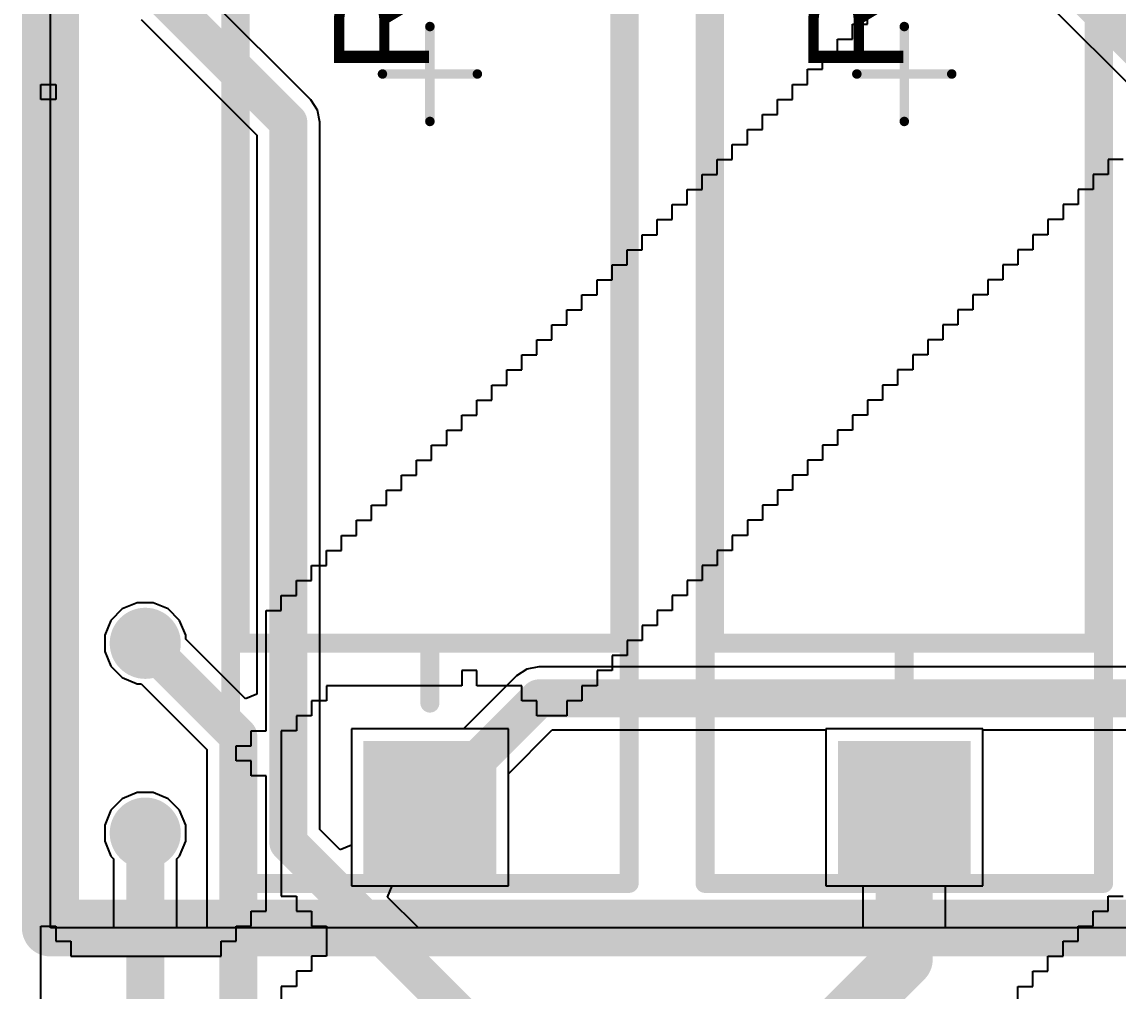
# Model space of a CAD drawing. Header units: inches. Extents: x 1.37 to 7.44, y 1.69 to 5.2.
# Drawn here: x 3.8465 to 4.3013, y 4.3045 to 4.7066 of the extents above; entities that cross this region are included whole.
import ezdxf

# ---------------------------------------------------------------- set-up
doc = ezdxf.new("R2010")
doc.units = ezdxf.units.IN
doc.header["$MEASUREMENT"] = 0
for name, color, linetype in [('Bottom Layer', 5, 'Continuous'), ('Bottom Overlay', 54, 'Continuous'), ('Bottom Solder', 6, 'Continuous'), ('Multi-Layer', 9, 'Continuous'), ('Pad Holes', 156, 'Continuous'), ('Top 3D Body', 56, 'Continuous'), ('Top Assembly', 56, 'Continuous'), ('Top Component Center', 56, 'Continuous'), ('Top Courtyard', 56, 'Continuous'), ('Top Layer', 1, 'Continuous'), ('Top Overlay', 2, 'Continuous'), ('Top Solder', 216, 'Continuous'), ('Via Holes', 16, 'Continuous')]:
    doc.layers.add(name, color=color, linetype=linetype)
doc.styles.add('Arial', font='', dxfattribs={"height": 0.2})
doc.styles.get('Arial').set_extended_font_data('Arial')

# ---------------------------------------------------------------- blocks, each defined once
blk = doc.blocks.new('FP_VR37_MFG_4')
at = {"layer": 'Bottom Layer'}
blk.add_hatch(color=5, dxfattribs=at).paths.add_polyline_path([(-0.33189, 0.02756), (-0.27677, 0.02756), (-0.27677, -0.02756), (-0.33189, -0.02756)])
at = {"layer": 'Bottom Solder'}
blk.add_hatch(color=6, dxfattribs=at).paths.add_polyline_path([(-0.33189, 0.02756), (-0.27677, 0.02756), (-0.27677, -0.02756), (-0.33189, -0.02756)])
at = {"layer": 'Multi-Layer'}
blk.add_hatch(color=9, dxfattribs=at).paths.add_polyline_path([(-0.33189, 0.02756), (-0.27677, 0.02756), (-0.27677, -0.02756), (-0.33189, -0.02756)])
at = {"layer": 'Pad Holes'}
h = blk.add_hatch(color=7, dxfattribs=at)
edge = h.paths.add_edge_path()
edge.add_arc((-0.30433, 0), 0.01772, 0, 360)
at = {"layer": 'Top Layer'}
blk.add_hatch(color=1, dxfattribs=at).paths.add_polyline_path([(-0.33189, 0.02756), (-0.27677, 0.02756), (-0.27677, -0.02756), (-0.33189, -0.02756)])
at = {"layer": 'Top Solder'}
blk.add_hatch(color=216, dxfattribs=at).paths.add_polyline_path([(-0.33189, 0.02756), (-0.27677, 0.02756), (-0.27677, -0.02756), (-0.33189, -0.02756)])
at = {"layer": 'Top 3D Body'}
for points in [[(-0.23622, 0.07874, 0.00787, 0.00787, 0), (-0.23622, -0.07874, 0.00787, 0.00787, 0)], [(-0.23622, 0.07874, 0.00787, 0.00787, 0), (0.23622, 0.07874, 0.00787, 0.00787, 0)], [(-0.23622, -0.07874, 0.00787, 0.00787, 0), (0.23622, -0.07874, 0.00787, 0.00787, 0)]]:
    blk.add_lwpolyline(points, format="xyseb", dxfattribs=at)
for points in [[(-0.23819, 0.07874, 0.00394, 0.00394, 1), (-0.23425, 0.07874, 0.00394, 0.00394, 1)], [(-0.23819, 0.07874, 0.00394, 0.00394, 1), (-0.23425, 0.07874, 0.00394, 0.00394, 1)], [(-0.23819, -0.07874, 0.00394, 0.00394, 1), (-0.23425, -0.07874, 0.00394, 0.00394, 1)], [(-0.23819, -0.07874, 0.00394, 0.00394, 1), (-0.23425, -0.07874, 0.00394, 0.00394, 1)]]:
    blk.add_lwpolyline(points, format="xyseb", close=True, dxfattribs=at)
at = {"layer": 'Top Assembly'}
for points in [[(-0.33583, 0.08268, 0.00787, 0.00787, 0), (-0.33583, -0.08268, 0.00787, 0.00787, 0)], [(-0.33583, 0.08268, 0.00787, 0.00787, 0), (0.33583, 0.08268, 0.00787, 0.00787, 0)], [(-0.33583, -0.08268, 0.00787, 0.00787, 0), (0.33583, -0.08268, 0.00787, 0.00787, 0)]]:
    blk.add_lwpolyline(points, format="xyseb", dxfattribs=at)
for points in [[(-0.3378, 0.08268, 0.00394, 0.00394, 1), (-0.33386, 0.08268, 0.00394, 0.00394, 1)], [(-0.3378, 0.08268, 0.00394, 0.00394, 1), (-0.33386, 0.08268, 0.00394, 0.00394, 1)], [(-0.3378, -0.08268, 0.00394, 0.00394, 1), (-0.33386, -0.08268, 0.00394, 0.00394, 1)], [(-0.3378, -0.08268, 0.00394, 0.00394, 1), (-0.33386, -0.08268, 0.00394, 0.00394, 1)]]:
    blk.add_lwpolyline(points, format="xyseb", close=True, dxfattribs=at)
at = {"layer": 'Top Component Center'}
for points in [[(0, 0.01969, 0.00394, 0.00394, 0), (0, -0.01969, 0.00394, 0.00394, 0)], [(-0.01969, 0, 0.00394, 0.00394, 0), (0.01969, 0, 0.00394, 0.00394, 0)]]:
    blk.add_lwpolyline(points, format="xyseb", dxfattribs=at)
for points in [[(-0.00098, 0.01969, 0.00197, 0.00197, 1), (0.00098, 0.01969, 0.00197, 0.00197, 1)], [(-0.02067, 0, 0.00197, 0.00197, 1), (-0.0187, 0, 0.00197, 0.00197, 1)], [(0.0187, 0, 0.00197, 0.00197, 1), (0.02067, 0, 0.00197, 0.00197, 1)], [(-0.00098, -0.01969, 0.00197, 0.00197, 1), (0.00098, -0.01969, 0.00197, 0.00197, 1)]]:
    blk.add_lwpolyline(points, format="xyseb", close=True, dxfattribs=at)
at = {"layer": 'Top Courtyard'}
for points in [[(-0.33583, 0.08268, 0.00787, 0.00787, 0), (-0.33583, -0.08268, 0.00787, 0.00787, 0)], [(-0.33583, 0.08268, 0.00787, 0.00787, 0), (0.33583, 0.08268, 0.00787, 0.00787, 0)], [(-0.33583, -0.08268, 0.00787, 0.00787, 0), (0.33583, -0.08268, 0.00787, 0.00787, 0)]]:
    blk.add_lwpolyline(points, format="xyseb", dxfattribs=at)
for points in [[(-0.3378, 0.08268, 0.00394, 0.00394, 1), (-0.33386, 0.08268, 0.00394, 0.00394, 1)], [(-0.3378, 0.08268, 0.00394, 0.00394, 1), (-0.33386, 0.08268, 0.00394, 0.00394, 1)], [(-0.3378, -0.08268, 0.00394, 0.00394, 1), (-0.33386, -0.08268, 0.00394, 0.00394, 1)], [(-0.3378, -0.08268, 0.00394, 0.00394, 1), (-0.33386, -0.08268, 0.00394, 0.00394, 1)]]:
    blk.add_lwpolyline(points, format="xyseb", close=True, dxfattribs=at)
at = {"layer": 'Top Overlay'}
for points in [[(-0.23622, 0.07874, 0.00787, 0.00787, 0), (-0.23622, -0.07874, 0.00787, 0.00787, 0)], [(-0.23622, 0.07874, 0.00787, 0.00787, 0), (0.23622, 0.07874, 0.00787, 0.00787, 0)], [(-0.26102, 0, 0.00787, 0.00787, 0), (-0.23622, 0, 0.00787, 0.00787, 0)], [(-0.23622, -0.07874, 0.00787, 0.00787, 0), (0.23622, -0.07874, 0.00787, 0.00787, 0)]]:
    blk.add_lwpolyline(points, format="xyseb", dxfattribs=at)
for points in [[(-0.23819, 0.07874, 0.00394, 0.00394, 1), (-0.23425, 0.07874, 0.00394, 0.00394, 1)], [(-0.23819, 0.07874, 0.00394, 0.00394, 1), (-0.23425, 0.07874, 0.00394, 0.00394, 1)], [(-0.26299, 0, 0.00394, 0.00394, 1), (-0.25906, 0, 0.00394, 0.00394, 1)], [(-0.23819, 0, 0.00394, 0.00394, 1), (-0.23425, 0, 0.00394, 0.00394, 1)], [(-0.23819, -0.07874, 0.00394, 0.00394, 1), (-0.23425, -0.07874, 0.00394, 0.00394, 1)], [(-0.23819, -0.07874, 0.00394, 0.00394, 1), (-0.23425, -0.07874, 0.00394, 0.00394, 1)]]:
    blk.add_lwpolyline(points, format="xyseb", close=True, dxfattribs=at)
at = {"layer": 'Top Assembly', "style": 'Arial'}
blk.add_text('R26', height=0.03937, dxfattribs=at).set_placement((0, 0.00044))
blk = doc.blocks.new('FP_VR37_MFG_26')
at = {"layer": 'Bottom Layer'}
blk.add_hatch(color=5, dxfattribs=at).paths.add_polyline_path([(-0.33189, 0.02756), (-0.27677, 0.02756), (-0.27677, -0.02756), (-0.33189, -0.02756)])
at = {"layer": 'Bottom Solder'}
blk.add_hatch(color=6, dxfattribs=at).paths.add_polyline_path([(-0.33189, 0.02756), (-0.27677, 0.02756), (-0.27677, -0.02756), (-0.33189, -0.02756)])
at = {"layer": 'Multi-Layer'}
blk.add_hatch(color=9, dxfattribs=at).paths.add_polyline_path([(-0.33189, 0.02756), (-0.27677, 0.02756), (-0.27677, -0.02756), (-0.33189, -0.02756)])
at = {"layer": 'Pad Holes'}
h = blk.add_hatch(color=7, dxfattribs=at)
edge = h.paths.add_edge_path()
edge.add_arc((-0.30433, 0), 0.01772, 0, 360)
at = {"layer": 'Top Layer'}
blk.add_hatch(color=1, dxfattribs=at).paths.add_polyline_path([(-0.33189, 0.02756), (-0.27677, 0.02756), (-0.27677, -0.02756), (-0.33189, -0.02756)])
at = {"layer": 'Top Solder'}
blk.add_hatch(color=216, dxfattribs=at).paths.add_polyline_path([(-0.33189, 0.02756), (-0.27677, 0.02756), (-0.27677, -0.02756), (-0.33189, -0.02756)])
at = {"layer": 'Top 3D Body'}
for points in [[(-0.23622, 0.07874, 0.00787, 0.00787, 0), (0.23622, 0.07874, 0.00787, 0.00787, 0)], [(-0.23622, 0.07874, 0.00787, 0.00787, 0), (-0.23622, -0.07874, 0.00787, 0.00787, 0)], [(-0.23622, -0.07874, 0.00787, 0.00787, 0), (0.23622, -0.07874, 0.00787, 0.00787, 0)]]:
    blk.add_lwpolyline(points, format="xyseb", dxfattribs=at)
for points in [[(-0.23819, 0.07874, 0.00394, 0.00394, 1), (-0.23425, 0.07874, 0.00394, 0.00394, 1)], [(-0.23819, 0.07874, 0.00394, 0.00394, 1), (-0.23425, 0.07874, 0.00394, 0.00394, 1)], [(-0.23819, -0.07874, 0.00394, 0.00394, 1), (-0.23425, -0.07874, 0.00394, 0.00394, 1)], [(-0.23819, -0.07874, 0.00394, 0.00394, 1), (-0.23425, -0.07874, 0.00394, 0.00394, 1)]]:
    blk.add_lwpolyline(points, format="xyseb", close=True, dxfattribs=at)
at = {"layer": 'Top Assembly'}
for points in [[(-0.33583, 0.08268, 0.00787, 0.00787, 0), (0.33583, 0.08268, 0.00787, 0.00787, 0)], [(-0.33583, 0.08268, 0.00787, 0.00787, 0), (-0.33583, -0.08268, 0.00787, 0.00787, 0)], [(-0.33583, -0.08268, 0.00787, 0.00787, 0), (0.33583, -0.08268, 0.00787, 0.00787, 0)]]:
    blk.add_lwpolyline(points, format="xyseb", dxfattribs=at)
for points in [[(-0.3378, 0.08268, 0.00394, 0.00394, 1), (-0.33386, 0.08268, 0.00394, 0.00394, 1)], [(-0.3378, 0.08268, 0.00394, 0.00394, 1), (-0.33386, 0.08268, 0.00394, 0.00394, 1)], [(-0.3378, -0.08268, 0.00394, 0.00394, 1), (-0.33386, -0.08268, 0.00394, 0.00394, 1)], [(-0.3378, -0.08268, 0.00394, 0.00394, 1), (-0.33386, -0.08268, 0.00394, 0.00394, 1)]]:
    blk.add_lwpolyline(points, format="xyseb", close=True, dxfattribs=at)
at = {"layer": 'Top Component Center'}
for points in [[(0, 0.01969, 0.00394, 0.00394, 0), (0, -0.01969, 0.00394, 0.00394, 0)], [(-0.01969, 0, 0.00394, 0.00394, 0), (0.01969, 0, 0.00394, 0.00394, 0)]]:
    blk.add_lwpolyline(points, format="xyseb", dxfattribs=at)
for points in [[(-0.00098, 0.01969, 0.00197, 0.00197, 1), (0.00098, 0.01969, 0.00197, 0.00197, 1)], [(-0.02067, 0, 0.00197, 0.00197, 1), (-0.0187, 0, 0.00197, 0.00197, 1)], [(0.0187, 0, 0.00197, 0.00197, 1), (0.02067, 0, 0.00197, 0.00197, 1)], [(-0.00098, -0.01969, 0.00197, 0.00197, 1), (0.00098, -0.01969, 0.00197, 0.00197, 1)]]:
    blk.add_lwpolyline(points, format="xyseb", close=True, dxfattribs=at)
at = {"layer": 'Top Courtyard'}
for points in [[(-0.33583, 0.08268, 0.00787, 0.00787, 0), (0.33583, 0.08268, 0.00787, 0.00787, 0)], [(-0.33583, 0.08268, 0.00787, 0.00787, 0), (-0.33583, -0.08268, 0.00787, 0.00787, 0)], [(-0.33583, -0.08268, 0.00787, 0.00787, 0), (0.33583, -0.08268, 0.00787, 0.00787, 0)]]:
    blk.add_lwpolyline(points, format="xyseb", dxfattribs=at)
for points in [[(-0.3378, 0.08268, 0.00394, 0.00394, 1), (-0.33386, 0.08268, 0.00394, 0.00394, 1)], [(-0.3378, 0.08268, 0.00394, 0.00394, 1), (-0.33386, 0.08268, 0.00394, 0.00394, 1)], [(-0.3378, -0.08268, 0.00394, 0.00394, 1), (-0.33386, -0.08268, 0.00394, 0.00394, 1)], [(-0.3378, -0.08268, 0.00394, 0.00394, 1), (-0.33386, -0.08268, 0.00394, 0.00394, 1)]]:
    blk.add_lwpolyline(points, format="xyseb", close=True, dxfattribs=at)
at = {"layer": 'Top Overlay'}
for points in [[(-0.23622, 0.07874, 0.00787, 0.00787, 0), (0.23622, 0.07874, 0.00787, 0.00787, 0)], [(-0.23622, 0.07874, 0.00787, 0.00787, 0), (-0.23622, -0.07874, 0.00787, 0.00787, 0)], [(-0.26102, 0, 0.00787, 0.00787, 0), (-0.23622, 0, 0.00787, 0.00787, 0)], [(-0.23622, -0.07874, 0.00787, 0.00787, 0), (0.23622, -0.07874, 0.00787, 0.00787, 0)]]:
    blk.add_lwpolyline(points, format="xyseb", dxfattribs=at)
for points in [[(-0.23819, 0.07874, 0.00394, 0.00394, 1), (-0.23425, 0.07874, 0.00394, 0.00394, 1)], [(-0.23819, 0.07874, 0.00394, 0.00394, 1), (-0.23425, 0.07874, 0.00394, 0.00394, 1)], [(-0.26299, 0, 0.00394, 0.00394, 1), (-0.25906, 0, 0.00394, 0.00394, 1)], [(-0.23819, 0, 0.00394, 0.00394, 1), (-0.23425, 0, 0.00394, 0.00394, 1)], [(-0.23819, -0.07874, 0.00394, 0.00394, 1), (-0.23425, -0.07874, 0.00394, 0.00394, 1)], [(-0.23819, -0.07874, 0.00394, 0.00394, 1), (-0.23425, -0.07874, 0.00394, 0.00394, 1)]]:
    blk.add_lwpolyline(points, format="xyseb", close=True, dxfattribs=at)
at = {"layer": 'Top Assembly', "style": 'Arial'}
blk.add_text('R15', height=0.03937, dxfattribs=at).set_placement((0, 0.00044))

msp = doc.modelspace()

# ---------------------------------------------------------------- hatches: boundary and pattern name
at = {"layer": 'Bottom Layer'}
h = msp.add_hatch(color=5, dxfattribs=at)
edge = h.paths.add_edge_path()
edge.add_arc((3.89764, 4.44882), 0.01181, 0, 360)
h = msp.add_hatch(color=5, dxfattribs=at)
edge = h.paths.add_edge_path()
edge.add_arc((3.89764, 4.37008), 0.01181, 0, 360)
at = {"layer": 'Bottom Solder'}
h = msp.add_hatch(color=6, dxfattribs=at)
edge = h.paths.add_edge_path()
edge.add_arc((3.89764, 4.44882), 0.01476, 0, 360)
h = msp.add_hatch(color=6, dxfattribs=at)
edge = h.paths.add_edge_path()
edge.add_arc((3.89764, 4.37008), 0.01476, 0, 360)
at = {"layer": 'Top Layer'}
h = msp.add_hatch(color=1, dxfattribs=at)
edge = h.paths.add_edge_path()
edge.add_arc((3.89764, 4.44882), 0.01181, 0, 360)
h = msp.add_hatch(color=1, dxfattribs=at)
edge = h.paths.add_edge_path()
edge.add_arc((3.89764, 4.37008), 0.01181, 0, 360)
at = {"layer": 'Top Solder'}
h = msp.add_hatch(color=216, dxfattribs=at)
edge = h.paths.add_edge_path()
edge.add_arc((3.89764, 4.44882), 0.01476, 0, 360)
h = msp.add_hatch(color=216, dxfattribs=at)
edge = h.paths.add_edge_path()
edge.add_arc((3.89764, 4.37008), 0.01476, 0, 360)
at = {"layer": 'Via Holes'}
h = msp.add_hatch(color=7, dxfattribs=at)
edge = h.paths.add_edge_path()
edge.add_arc((3.89764, 4.44882), 0.00591, 0, 360)
h = msp.add_hatch(color=7, dxfattribs=at)
edge = h.paths.add_edge_path()
edge.add_arc((3.89764, 4.37008), 0.00591, 0, 360)

# ---------------------------------------------------------------- linework, layer by layer
at = {"layer": 'Bottom Layer'}
for p, q in [((3.85827, 4.33071), (3.85827, 4.96063)), ((4.02769, 4.95886), (4.57374, 4.41281)), ((4.04831, 4.41327), (3.98319, 4.41327)), ((3.98319, 4.41327), (3.98319, 4.34815)), ((4.04831, 4.34815), (4.04831, 4.41327)), ((4.24516, 4.41327), (4.18004, 4.41327)), ((4.18004, 4.41327), (4.18004, 4.34815)), ((4.24516, 4.34815), (4.24516, 4.41327)), ((3.89429, 4.38689), (3.88812, 4.38433)), ((3.90098, 4.38689), (3.89429, 4.38689)), ((3.90716, 4.38433), (3.90098, 4.38689)), ((3.88812, 4.38433), (3.88339, 4.3796)), ((3.91189, 4.3796), (3.90716, 4.38433)), ((3.88339, 4.3796), (3.88083, 4.37342)), ((3.91445, 4.37342), (3.91189, 4.3796)), ((3.88083, 4.37342), (3.88083, 4.36673)), ((3.91445, 4.36673), (3.91445, 4.37342)), ((3.88083, 4.36673), (3.88339, 4.36056)), ((3.91189, 4.36056), (3.91445, 4.36673)), ((3.88339, 4.36056), (3.88451, 4.35943)), ((3.88451, 4.35943), (3.88451, 4.33071)), ((3.91076, 4.35943), (3.91189, 4.36056)), ((3.91076, 4.33071), (3.91076, 4.35943)), ((3.98319, 4.34815), (4.04831, 4.34815)), ((4.18004, 4.34815), (4.19546, 4.34815)), ((4.19546, 4.34815), (4.19546, 4.33071)), ((4.22974, 4.33071), (4.22974, 4.34815)), ((4.22974, 4.34815), (4.24516, 4.34815)), ((3.88451, 4.33071), (3.85827, 4.33071)), ((4.19546, 4.33071), (3.91076, 4.33071)), ((4.43435, 4.33071), (4.22974, 4.33071))]:
    msp.add_line(p, q, dxfattribs=at)
for points in [[(4.01575, 4.98937, 0.01575, 0.01575, 0), (4.59567, 4.40945, 0.01575, 0.01575, 0)], [(4.2126, 4.31772, 0.02362, 0.02362, 0), (4.2126, 4.38071, 0.02362, 0.02362, 0)], [(3.89764, 3.93701, 0.01575, 0.01575, 0), (3.89764, 4.37008, 0.01575, 0.01575, 0)], [(4.14628, 4.2514, 0.02362, 0.02362, 0), (4.2126, 4.31772, 0.02362, 0.02362, 0)]]:
    msp.add_lwpolyline(points, format="xyseb", dxfattribs=at)
for points in [[(4.20669, 4.38071, 0.01181, 0.01181, 1), (4.2185, 4.38071, 0.01181, 0.01181, 1)], [(3.8937, 4.37008, 0.00787, 0.00787, 1), (3.90157, 4.37008, 0.00787, 0.00787, 1)], [(4.20669, 4.31772, 0.01181, 0.01181, 1), (4.2185, 4.31772, 0.01181, 0.01181, 1)], [(4.20669, 4.31772, 0.01181, 0.01181, 1), (4.2185, 4.31772, 0.01181, 0.01181, 1)]]:
    msp.add_lwpolyline(points, format="xyseb", close=True, dxfattribs=at)
at = {"layer": 'Bottom Overlay'}
for p, q in [((4.19737, 4.7057), (4.19737, 4.71193)), ((4.19113, 4.69946), (4.19113, 4.7057)), ((4.19113, 4.7057), (4.19737, 4.7057)), ((4.18489, 4.69322), (4.18489, 4.69946)), ((4.18489, 4.69946), (4.19113, 4.69946)), ((4.17866, 4.68698), (4.17866, 4.69322)), ((4.17866, 4.69322), (4.18489, 4.69322)), ((4.17242, 4.68075), (4.17242, 4.68698)), ((4.17242, 4.68698), (4.17866, 4.68698)), ((3.8543, 4.67451), (3.8543, 4.68075)), ((3.8543, 4.68075), (3.86054, 4.68075)), ((3.86054, 4.68075), (3.86054, 4.67451)), ((4.16618, 4.67451), (4.16618, 4.68075)), ((4.16618, 4.68075), (4.17242, 4.68075)), ((3.86054, 4.67451), (3.8543, 4.67451)), ((4.15994, 4.66827), (4.15994, 4.67451)), ((4.15994, 4.67451), (4.16618, 4.67451)), ((4.15371, 4.66203), (4.15371, 4.66827)), ((4.15371, 4.66827), (4.15994, 4.66827)), ((4.14747, 4.6558), (4.14747, 4.66203)), ((4.14747, 4.66203), (4.15371, 4.66203)), ((4.14123, 4.64956), (4.14123, 4.6558)), ((4.14123, 4.6558), (4.14747, 4.6558)), ((4.13499, 4.64332), (4.13499, 4.64956)), ((4.13499, 4.64956), (4.14123, 4.64956)), ((4.30341, 4.64956), (4.29717, 4.64956)), ((4.29717, 4.64956), (4.29717, 4.64332)), ((4.12875, 4.63708), (4.12875, 4.64332)), ((4.12875, 4.64332), (4.13499, 4.64332)), ((4.29717, 4.64332), (4.29093, 4.64332)), ((4.29093, 4.64332), (4.29093, 4.63708)), ((4.12252, 4.63084), (4.12252, 4.63708)), ((4.12252, 4.63708), (4.12875, 4.63708)), ((4.29093, 4.63708), (4.2847, 4.63708)), ((4.2847, 4.63708), (4.2847, 4.63084)), ((4.11628, 4.62461), (4.11628, 4.63084)), ((4.11628, 4.63084), (4.12252, 4.63084)), ((4.2847, 4.63084), (4.27846, 4.63084)), ((4.27846, 4.63084), (4.27846, 4.62461)), ((4.11004, 4.61837), (4.11004, 4.62461)), ((4.11004, 4.62461), (4.11628, 4.62461)), ((4.27846, 4.62461), (4.27222, 4.62461)), ((4.27222, 4.62461), (4.27222, 4.61837)), ((4.1038, 4.61213), (4.1038, 4.61837)), ((4.1038, 4.61837), (4.11004, 4.61837)), ((4.27222, 4.61837), (4.26598, 4.61837)), ((4.26598, 4.61837), (4.26598, 4.61213)), ((4.09757, 4.60589), (4.09757, 4.61213)), ((4.09757, 4.61213), (4.1038, 4.61213)), ((4.26598, 4.61213), (4.25975, 4.61213)), ((4.25975, 4.61213), (4.25975, 4.60589)), ((4.09133, 4.59966), (4.09133, 4.60589)), ((4.09133, 4.60589), (4.09757, 4.60589)), ((4.25975, 4.60589), (4.25351, 4.60589)), ((4.25351, 4.60589), (4.25351, 4.59966)), ((4.08509, 4.59342), (4.08509, 4.59966)), ((4.08509, 4.59966), (4.09133, 4.59966)), ((4.25351, 4.59966), (4.24727, 4.59966)), ((4.24727, 4.59966), (4.24727, 4.59342)), ((4.07885, 4.58718), (4.07885, 4.59342)), ((4.07885, 4.59342), (4.08509, 4.59342)), ((4.24727, 4.59342), (4.24103, 4.59342)), ((4.24103, 4.59342), (4.24103, 4.58718)), ((4.07262, 4.58094), (4.07262, 4.58718)), ((4.07262, 4.58718), (4.07885, 4.58718)), ((4.24103, 4.58718), (4.23479, 4.58718)), ((4.23479, 4.58718), (4.23479, 4.58094)), ((4.06638, 4.57471), (4.06638, 4.58094)), ((4.06638, 4.58094), (4.07262, 4.58094)), ((4.23479, 4.58094), (4.22856, 4.58094)), ((4.22856, 4.58094), (4.22856, 4.57471)), ((4.06014, 4.56847), (4.06014, 4.57471)), ((4.06014, 4.57471), (4.06638, 4.57471)), ((4.22856, 4.57471), (4.22232, 4.57471)), ((4.22232, 4.57471), (4.22232, 4.56847)), ((4.0539, 4.56223), (4.0539, 4.56847)), ((4.0539, 4.56847), (4.06014, 4.56847)), ((4.22232, 4.56847), (4.21608, 4.56847)), ((4.21608, 4.56847), (4.21608, 4.56223)), ((4.04767, 4.55599), (4.04767, 4.56223)), ((4.04767, 4.56223), (4.0539, 4.56223)), ((4.21608, 4.56223), (4.20984, 4.56223)), ((4.20984, 4.56223), (4.20984, 4.55599)), ((4.04143, 4.54976), (4.04143, 4.55599)), ((4.04143, 4.55599), (4.04767, 4.55599)), ((4.20984, 4.55599), (4.20361, 4.55599)), ((4.20361, 4.55599), (4.20361, 4.54976)), ((4.03519, 4.54352), (4.03519, 4.54976)), ((4.03519, 4.54976), (4.04143, 4.54976)), ((4.20361, 4.54976), (4.19737, 4.54976)), ((4.19737, 4.54976), (4.19737, 4.54352)), ((4.02895, 4.53728), (4.02895, 4.54352)), ((4.02895, 4.54352), (4.03519, 4.54352)), ((4.19737, 4.54352), (4.19113, 4.54352)), ((4.19113, 4.54352), (4.19113, 4.53728)), ((4.02271, 4.53104), (4.02271, 4.53728)), ((4.02271, 4.53728), (4.02895, 4.53728)), ((4.19113, 4.53728), (4.18489, 4.53728)), ((4.18489, 4.53728), (4.18489, 4.53104)), ((4.01648, 4.5248), (4.01648, 4.53104)), ((4.01648, 4.53104), (4.02271, 4.53104)), ((4.18489, 4.53104), (4.17866, 4.53104)), ((4.17866, 4.53104), (4.17866, 4.5248)), ((4.01024, 4.51857), (4.01024, 4.5248)), ((4.01024, 4.5248), (4.01648, 4.5248)), ((4.17866, 4.5248), (4.17242, 4.5248)), ((4.17242, 4.5248), (4.17242, 4.51857)), ((4.004, 4.51233), (4.004, 4.51857)), ((4.004, 4.51857), (4.01024, 4.51857)), ((4.17242, 4.51857), (4.16618, 4.51857)), ((4.16618, 4.51857), (4.16618, 4.51233)), ((3.99776, 4.50609), (3.99776, 4.51233)), ((3.99776, 4.51233), (4.004, 4.51233)), ((4.16618, 4.51233), (4.15994, 4.51233)), ((4.15994, 4.51233), (4.15994, 4.50609)), ((3.99153, 4.49985), (3.99153, 4.50609)), ((3.99153, 4.50609), (3.99776, 4.50609)), ((4.15994, 4.50609), (4.15371, 4.50609)), ((4.15371, 4.50609), (4.15371, 4.49985)), ((3.98529, 4.49362), (3.98529, 4.49985)), ((3.98529, 4.49985), (3.99153, 4.49985)), ((4.15371, 4.49985), (4.14747, 4.49985)), ((4.14747, 4.49985), (4.14747, 4.49362)), ((3.97905, 4.48738), (3.97905, 4.49362)), ((3.97905, 4.49362), (3.98529, 4.49362)), ((4.14747, 4.49362), (4.14123, 4.49362)), ((4.14123, 4.49362), (4.14123, 4.48738)), ((3.97281, 4.48114), (3.97281, 4.48738)), ((3.97281, 4.48738), (3.97905, 4.48738)), ((4.14123, 4.48738), (4.13499, 4.48738)), ((4.13499, 4.48738), (4.13499, 4.48114)), ((3.96658, 4.4749), (3.96658, 4.48114)), ((3.96658, 4.48114), (3.97281, 4.48114)), ((4.13499, 4.48114), (4.12875, 4.48114)), ((4.12875, 4.48114), (4.12875, 4.4749)), ((3.96034, 4.46867), (3.96034, 4.4749)), ((3.96034, 4.4749), (3.96658, 4.4749)), ((4.12875, 4.4749), (4.12252, 4.4749)), ((4.12252, 4.4749), (4.12252, 4.46867)), ((3.9541, 4.46243), (3.9541, 4.46867)), ((3.9541, 4.46867), (3.96034, 4.46867)), ((4.12252, 4.46867), (4.11628, 4.46867)), ((4.11628, 4.46867), (4.11628, 4.46243)), ((3.94786, 4.41253), (3.94786, 4.46243)), ((3.94786, 4.46243), (3.9541, 4.46243)), ((4.11628, 4.46243), (4.11004, 4.46243)), ((4.11004, 4.46243), (4.11004, 4.45619)), ((4.11004, 4.45619), (4.1038, 4.45619)), ((4.1038, 4.45619), (4.1038, 4.44995)), ((4.1038, 4.44995), (4.09757, 4.44995)), ((4.09757, 4.44995), (4.09757, 4.44372)), ((4.09757, 4.44372), (4.09133, 4.44372)), ((4.09133, 4.44372), (4.09133, 4.43748)), ((4.03519, 4.43748), (4.02895, 4.43748)), ((4.02895, 4.43748), (4.02895, 4.43124)), ((4.03519, 4.43124), (4.03519, 4.43748)), ((4.09133, 4.43748), (4.08509, 4.43748)), ((4.08509, 4.43748), (4.08509, 4.43124)), ((4.02895, 4.43124), (3.97281, 4.43124)), ((3.97281, 4.43124), (3.97281, 4.425)), ((4.0539, 4.43124), (4.03519, 4.43124)), ((4.0539, 4.425), (4.0539, 4.43124)), ((4.08509, 4.43124), (4.07885, 4.43124)), ((4.07885, 4.43124), (4.07885, 4.425)), ((3.97281, 4.425), (3.96658, 4.425)), ((3.96658, 4.425), (3.96658, 4.41876)), ((4.06014, 4.425), (4.0539, 4.425)), ((4.06014, 4.41876), (4.06014, 4.425)), ((4.07885, 4.425), (4.07262, 4.425)), ((4.07262, 4.425), (4.07262, 4.41876)), ((3.96658, 4.41876), (3.96034, 4.41876)), ((3.96034, 4.41876), (3.96034, 4.41253)), ((4.07262, 4.41876), (4.06014, 4.41876)), ((3.94163, 4.40629), (3.94163, 4.41253)), ((3.94163, 4.41253), (3.94786, 4.41253)), ((3.96034, 4.41253), (3.9541, 4.41253)), ((3.9541, 4.41253), (3.9541, 4.34391)), ((3.93539, 4.40005), (3.93539, 4.40629)), ((3.93539, 4.40629), (3.94163, 4.40629)), ((3.94163, 4.40005), (3.93539, 4.40005)), ((3.94163, 4.39381), (3.94163, 4.40005)), ((3.94786, 4.39381), (3.94163, 4.39381)), ((3.94786, 4.33768), (3.94786, 4.39381)), ((3.9541, 4.34391), (3.96034, 4.34391)), ((3.96034, 4.34391), (3.96034, 4.33768)), ((4.29717, 4.33768), (4.29717, 4.34391)), ((4.29717, 4.34391), (4.30341, 4.34391)), ((3.94163, 4.33144), (3.94163, 4.33768)), ((3.94163, 4.33768), (3.94786, 4.33768)), ((3.96034, 4.33768), (3.96658, 4.33768)), ((3.96658, 4.33768), (3.96658, 4.33144)), ((4.29093, 4.33144), (4.29093, 4.33768)), ((4.29093, 4.33768), (4.29717, 4.33768)), ((3.8543, 4.20668), (3.8543, 4.33144)), ((3.8543, 4.33144), (3.86054, 4.33144)), ((3.86054, 4.33144), (3.86054, 4.3252)), ((3.93539, 4.3252), (3.93539, 4.33144)), ((3.93539, 4.33144), (3.94163, 4.33144)), ((3.96658, 4.33144), (3.97281, 4.33144)), ((3.97281, 4.33144), (3.97281, 4.31896)), ((4.2847, 4.3252), (4.2847, 4.33144)), ((4.2847, 4.33144), (4.29093, 4.33144)), ((3.86054, 4.3252), (3.86677, 4.3252)), ((3.86677, 4.3252), (3.86677, 4.31896)), ((3.92915, 4.31896), (3.92915, 4.3252)), ((3.92915, 4.3252), (3.93539, 4.3252)), ((4.27846, 4.31896), (4.27846, 4.3252)), ((4.27846, 4.3252), (4.2847, 4.3252)), ((3.86677, 4.31896), (3.92915, 4.31896)), ((3.97281, 4.31896), (3.96658, 4.31896)), ((3.96658, 4.31896), (3.96658, 4.31272)), ((4.27222, 4.31272), (4.27222, 4.31896)), ((4.27222, 4.31896), (4.27846, 4.31896)), ((3.96658, 4.31272), (3.96034, 4.31272)), ((3.96034, 4.31272), (3.96034, 4.30649)), ((4.26598, 4.30649), (4.26598, 4.31272)), ((4.26598, 4.31272), (4.27222, 4.31272)), ((3.96034, 4.30649), (3.9541, 4.30649)), ((3.9541, 4.30649), (3.9541, 4.30025)), ((4.25975, 4.30025), (4.25975, 4.30649)), ((4.25975, 4.30649), (4.26598, 4.30649))]:
    msp.add_line(p, q, dxfattribs=at)
at = {"layer": 'Top Layer'}
for p, q in [((3.85827, 4.33071), (3.85827, 4.96063)), ((3.96628, 4.67433), (3.91445, 4.72616)), ((3.89589, 4.7076), (3.94388, 4.65961)), ((3.96913, 4.67007), (3.96628, 4.67433)), ((3.97013, 4.66504), (3.96913, 4.67007)), ((3.97013, 4.37157), (3.97013, 4.66504)), ((3.94388, 4.65961), (3.94388, 4.42768)), ((3.88812, 4.46307), (3.88339, 4.45834)), ((3.89429, 4.46563), (3.88812, 4.46307)), ((3.90098, 4.46563), (3.89429, 4.46563)), ((3.90716, 4.46307), (3.90098, 4.46563)), ((3.91189, 4.45834), (3.90716, 4.46307)), ((3.88339, 4.45834), (3.88083, 4.45216)), ((3.91445, 4.45216), (3.91189, 4.45834)), ((3.88083, 4.45216), (3.88083, 4.44548)), ((3.91445, 4.45057), (3.91445, 4.45216)), ((3.93926, 4.42576), (3.91445, 4.45057)), ((3.88083, 4.44548), (3.88339, 4.4393)), ((3.88339, 4.4393), (3.88812, 4.43457)), ((4.05174, 4.43527), (4.02974, 4.41327)), ((4.056, 4.43811), (4.05174, 4.43527)), ((4.06102, 4.43911), (4.056, 4.43811)), ((4.39291, 4.43911), (4.06102, 4.43911)), ((3.88812, 4.43457), (3.89429, 4.43201)), ((3.89429, 4.43201), (3.89589, 4.43201)), ((3.89589, 4.43201), (3.92313, 4.40477)), ((3.94388, 4.42768), (3.93926, 4.42576)), ((4.02974, 4.41327), (3.98319, 4.41327)), ((3.98319, 4.41327), (3.98319, 4.36504)), ((4.04831, 4.3947), (4.06646, 4.41286)), ((4.06646, 4.41286), (4.18004, 4.41286)), ((4.18004, 4.41286), (4.18004, 4.34815)), ((4.24516, 4.34815), (4.24516, 4.41286)), ((4.24516, 4.41286), (4.37689, 4.41286)), ((3.92313, 4.40477), (3.92313, 4.33071)), ((4.04831, 4.34815), (4.04831, 4.3947)), ((3.97857, 4.36313), (3.97013, 4.37157)), ((3.98319, 4.36504), (3.97857, 4.36313)), ((3.99817, 4.34353), (4.00008, 4.34815)), ((4.00008, 4.34815), (4.04831, 4.34815)), ((4.18004, 4.34815), (4.24516, 4.34815)), ((4.01099, 4.33071), (3.99817, 4.34353)), ((3.92313, 4.33071), (3.85827, 4.33071)), ((5.55388, 4.33071), (4.01099, 4.33071))]:
    msp.add_line(p, q, dxfattribs=at)
for points in [[(3.89764, 4.72441, 0.01575, 0.01575, 0), (3.957, 4.66504, 0.01575, 0.01575, 0)], [(3.957, 4.36613, 0.01575, 0.01575, 0), (3.957, 4.66504, 0.01575, 0.01575, 0)], [(3.89764, 4.44882, 0.01575, 0.01575, 0), (3.93625, 4.4102, 0.01575, 0.01575, 0)], [(4.01575, 4.38071, 0.01575, 0.01575, 0), (4.06102, 4.42598, 0.01575, 0.01575, 0)], [(4.06102, 4.42598, 0.01575, 0.01575, 0), (4.39291, 4.42598, 0.01575, 0.01575, 0)], [(3.93625, 3.66217, 0.01575, 0.01575, 0), (3.93625, 4.4102, 0.01575, 0.01575, 0)], [(3.957, 4.36613, 0.01575, 0.01575, 0), (4.05512, 4.26801, 0.01575, 0.01575, 0)]]:
    msp.add_lwpolyline(points, format="xyseb", dxfattribs=at)
for points in [[(3.95307, 4.66504, 0.00787, 0.00787, 1), (3.96094, 4.66504, 0.00787, 0.00787, 1)], [(3.95307, 4.66504, 0.00787, 0.00787, 1), (3.96094, 4.66504, 0.00787, 0.00787, 1)], [(3.8937, 4.44882, 0.00787, 0.00787, 1), (3.90157, 4.44882, 0.00787, 0.00787, 1)], [(4.05709, 4.42598, 0.00787, 0.00787, 1), (4.06496, 4.42598, 0.00787, 0.00787, 1)], [(4.05709, 4.42598, 0.00787, 0.00787, 1), (4.06496, 4.42598, 0.00787, 0.00787, 1)], [(3.93232, 4.4102, 0.00787, 0.00787, 1), (3.94019, 4.4102, 0.00787, 0.00787, 1)], [(3.93232, 4.4102, 0.00787, 0.00787, 1), (3.94019, 4.4102, 0.00787, 0.00787, 1)], [(4.01181, 4.38071, 0.00787, 0.00787, 1), (4.01969, 4.38071, 0.00787, 0.00787, 1)], [(3.95307, 4.36613, 0.00787, 0.00787, 1), (3.96094, 4.36613, 0.00787, 0.00787, 1)], [(3.95307, 4.36613, 0.00787, 0.00787, 1), (3.96094, 4.36613, 0.00787, 0.00787, 1)]]:
    msp.add_lwpolyline(points, format="xyseb", close=True, dxfattribs=at)
at = {"layer": 'Top Overlay'}
for points in [[(3.85827, 4.33071, 0.02362, 0.02362, 0), (3.85827, 5.15748, 0.02362, 0.02362, 0)], [(3.85827, 4.33071, 0.02362, 0.02362, 0), (6.45669, 4.33071, 0.02362, 0.02362, 0)]]:
    msp.add_lwpolyline(points, format="xyseb", dxfattribs=at)
msp.add_lwpolyline([(3.85236, 4.33071, 0.01181, 0.01181, 1), (3.86417, 4.33071, 0.01181, 0.01181, 1)], format="xyseb", close=True, dxfattribs=at)
msp.add_lwpolyline([(3.85236, 4.33071, 0.01181, 0.01181, 1), (3.86417, 4.33071, 0.01181, 0.01181, 1)], format="xyseb", close=True, dxfattribs=at)

# ---------------------------------------------------------------- block references
at = {"rotation": 90}
for name, p in [('FP_VR37_MFG_26', (4.01575, 4.68504)), ('FP_VR37_MFG_4', (4.2126, 4.68504))]:
    msp.add_blockref(name, p, dxfattribs=at)

doc.saveas('drawing.dxf')
